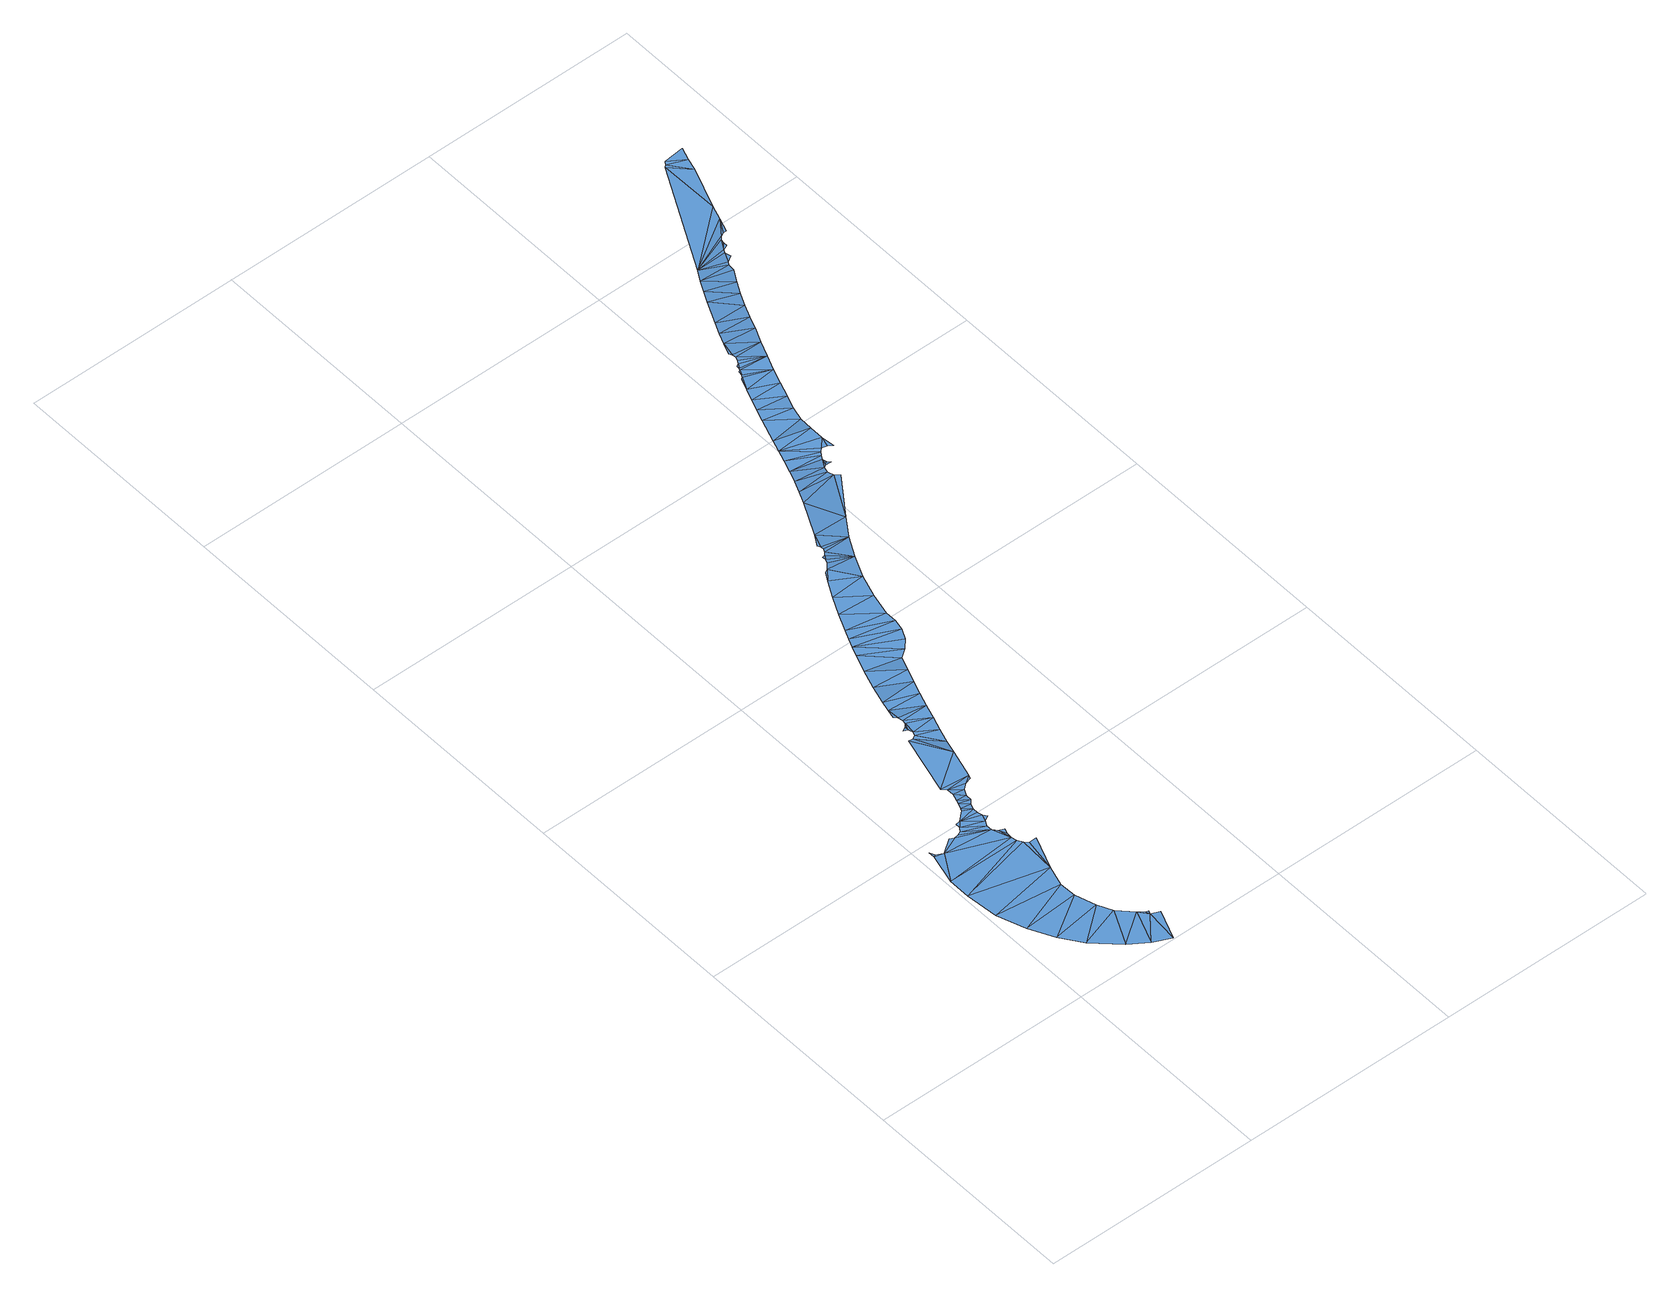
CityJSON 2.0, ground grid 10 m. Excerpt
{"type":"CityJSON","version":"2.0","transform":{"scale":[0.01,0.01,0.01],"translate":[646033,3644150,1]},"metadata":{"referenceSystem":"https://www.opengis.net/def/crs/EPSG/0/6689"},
"CityObjects":{
"waterbody1":{"type":"WaterBody","attributes":{"class":"1020"},"geometry":[{"type":"MultiSurface","lod":"1","boundaries":[[[0,1,2]],[[3,4,0]],[[5,6,3]],[[2,7,8]],[[9,10,11]],[[8,12,9]],[[13,14,5]],[[15,16,11]],[[15,11,10]],[[9,17,10]],[[18,19,13]],[[3,6,4]],[[0,4,1]],[[5,14,6]],[[2,1,7]],[[20,10,21]],[[13,19,14]],[[10,22,21]],[[17,22,10]],[[18,23,24]],[[8,7,25]],[[18,24,19]],[[8,25,12]],[[9,12,17]],[[26,24,23]],[[27,22,28]],[[24,29,19]],[[27,21,22]],[[28,30,31]],[[29,24,32]],[[33,31,34]],[[31,35,34]],[[36,25,7]],[[28,22,30]],[[37,36,7]],[[31,30,35]],[[35,38,34]],[[17,39,22]],[[40,39,17]],[[39,40,41]],[[42,34,43]],[[44,34,38]],[[43,34,44]],[[42,43,45]],[[38,35,46]],[[45,47,48]],[[47,45,43]],[[48,49,50]],[[47,49,48]],[[49,51,50]],[[52,50,51]],[[51,53,52]],[[54,52,53]],[[53,55,54]],[[55,56,54]],[[57,54,56]],[[56,58,57]],[[59,56,55]],[[60,57,58]],[[58,61,60]],[[62,63,61]],[[64,65,66]],[[62,61,58]],[[67,68,64]],[[64,68,65]],[[69,67,63]],[[69,63,62]],[[70,68,67]],[[71,72,73]],[[70,74,68]],[[75,71,74]],[[70,67,69]],[[75,72,71]],[[76,77,72]],[[75,74,70]],[[76,72,75]],[[78,77,79]],[[79,77,76]],[[80,78,81]],[[81,78,79]],[[82,80,81]],[[83,80,82]],[[84,85,83]],[[84,83,82]],[[86,87,85]],[[88,89,87]],[[90,85,84]],[[86,85,90]],[[88,87,86]],[[91,89,92]],[[92,89,88]],[[93,91,92]],[[94,91,93]],[[95,94,93]],[[96,94,95]],[[96,97,98]],[[95,97,96]],[[99,97,95]],[[100,101,102]],[[99,100,103]],[[103,97,99]],[[99,101,100]],[[99,104,101]],[[105,106,107]],[[108,109,104]],[[108,105,109]],[[108,104,99]],[[108,106,105]],[[110,106,108]],[[111,106,110]],[[112,111,110]],[[112,113,111]],[[114,115,113]],[[116,117,115]],[[114,113,112]],[[112,110,118]],[[119,120,117]],[[116,115,114]],[[121,117,116]],[[122,123,120]],[[119,117,121]],[[121,116,124]],[[125,126,124]],[[122,120,119]],[[124,126,121]],[[127,128,123]],[[123,122,129]],[[130,123,129]],[[127,123,130]],[[131,130,129]],[[132,128,133]],[[130,131,134]],[[133,128,127]],[[135,136,132]],[[135,132,133]],[[137,138,136]],[[137,136,135]],[[139,140,138]],[[140,141,142]],[[139,138,137]],[[143,141,140]],[[144,145,146]],[[143,145,144]],[[143,140,139]],[[147,148,149]],[[144,141,143]],[[150,147,145]],[[150,148,147]],[[150,151,148]],[[152,153,154]],[[150,155,151]],[[150,145,143]],[[156,152,155]],[[156,153,152]],[[156,155,150]],[[157,158,153]],[[157,153,156]],[[159,160,158]],[[159,158,157]],[[161,160,159]],[[162,160,161]],[[163,164,162]],[[163,162,161]],[[165,166,164]],[[165,164,163]],[[167,168,166]],[[169,166,165]],[[167,166,169]],[[170,168,167]],[[171,168,170]],[[172,168,171]],[[173,168,172]],[[171,170,174]],[[175,168,173]],[[176,177,172]],[[173,172,177]],[[178,168,175]],[[179,180,168]],[[179,168,178]],[[181,178,175]],[[178,181,182]],[[179,183,180]],[[183,184,180]],[[185,186,184]],[[185,184,183]],[[187,186,185]]]}]}
},
"vertices":[
[77,409,77],[328,501,77],[32,540,77],[133,298,77],[331,424,77],[201,202,77],[360,328,77],[355,595,77],[18,687,77],[18,788,77],[96,915,77],[54,927,77],[352,788,77],[310,97,77],[393,263,77],[64,933,77],[54,955,77],[347,813,77],[390,41,77],[453,200,77],[161,962,77],[180,953,77],[316,895,77],[472,5,77],[487,158,77],[365,765,77],[526,142,77],[200,954,77],[217,963,77],[479,179,77],[315,920,77],[229,981,77],[493,174,77],[230,1001,77],[251,1004,77],[328,944,77],[381,747,77],[417,749,77],[339,976,77],[332,872,77],[348,839,77],[356,862,77],[293,1043,77],[334,1023,77],[333,999,77],[299,1054,79],[351,957,77],[342,1046,79],[305,1078,82],[356,1063,82],[311,1092,84],[356,1089,84],[318,1121,88],[369,1115,87],[316,1152,92],[392,1134,90],[425,1155,95],[294,1168,95],[463,1287,95],[420,1141,93],[374,1448,88],[393,1445,88],[484,1352,87],[410,1456,88],[410,1493,88],[411,1511,88],[393,1502,88],[417,1473,88],[423,1527,88],[504,1417,87],[526,1482,87],[422,1565,88],[421,1625,85],[410,1581,88],[427,1546,88],[548,1547,87],[570,1611,87],[433,1669,85],[459,1756,81],[594,1675,87],[488,1843,81],[618,1739,87],[642,1803,82],[520,1928,81],[683,1832,82],[537,1971,81],[743,1919,82],[555,2013,81],[754,1970,82],[573,2055,81],[718,1871,82],[611,2138,79],[753,2021,82],[777,2124,82],[652,2219,79],[810,2226,82],[695,2300,78],[734,2346,78],[718,2339,78],[852,2324,87],[763,2390,78],[776,2412,76],[763,2407,78],[757,2373,78],[788,2424,76],[794,2455,76],[817,2519,76],[788,2468,76],[903,2417,87],[794,2439,76],[963,2505,87],[897,2674,76],[1073,2704,86],[920,2728,76],[1065,2733,86],[943,2782,76],[1073,2759,85],[964,2836,76],[1094,2686,86],[1106,2816,82],[984,2891,76],[1097,2798,82],[1118,2832,82],[1002,2946,76],[1085,2764,85],[1111,2762,85],[1101,2779,82],[1170,2953,82],[1021,3000,76],[1132,2846,82],[1170,2888,82],[1157,2839,82],[1060,3109,76],[1177,3018,76],[1177,2824,82],[1192,3081,76],[1080,3164,76],[1213,3141,80],[1100,3218,76],[1239,3212,78],[1121,3272,76],[1149,3330,76],[1142,3326,76],[1266,3283,78],[1159,3344,74],[1170,3369,74],[1160,3361,74],[1173,3375,74],[1186,3397,74],[1173,3389,74],[1294,3353,78],[1197,3412,74],[1199,3447,75],[1213,3514,75],[1192,3461,75],[1202,3430,75],[1323,3423,82],[1353,3492,82],[1235,3567,75],[1377,3551,82],[1259,3619,75],[1402,3610,82],[1308,3722,75],[1430,3668,82],[1334,3772,75],[1460,3724,82],[1360,3823,75],[1494,3811,82],[1388,3872,75],[1492,3780,82],[1503,3826,82],[1525,3870,82],[1531,3883,82],[1558,3930,82],[1530,3843,82],[1571,3945,82],[1556,3895,82],[1554,3912,82],[1626,4019,82],[1649,4085,82],[1644,4360,83],[1588,3953,82],[1604,3953,82],[1724,4279,82],[1656,4370,83],[1741,4336,82],[1665,4384,83],[1760,4394,82]
]}
